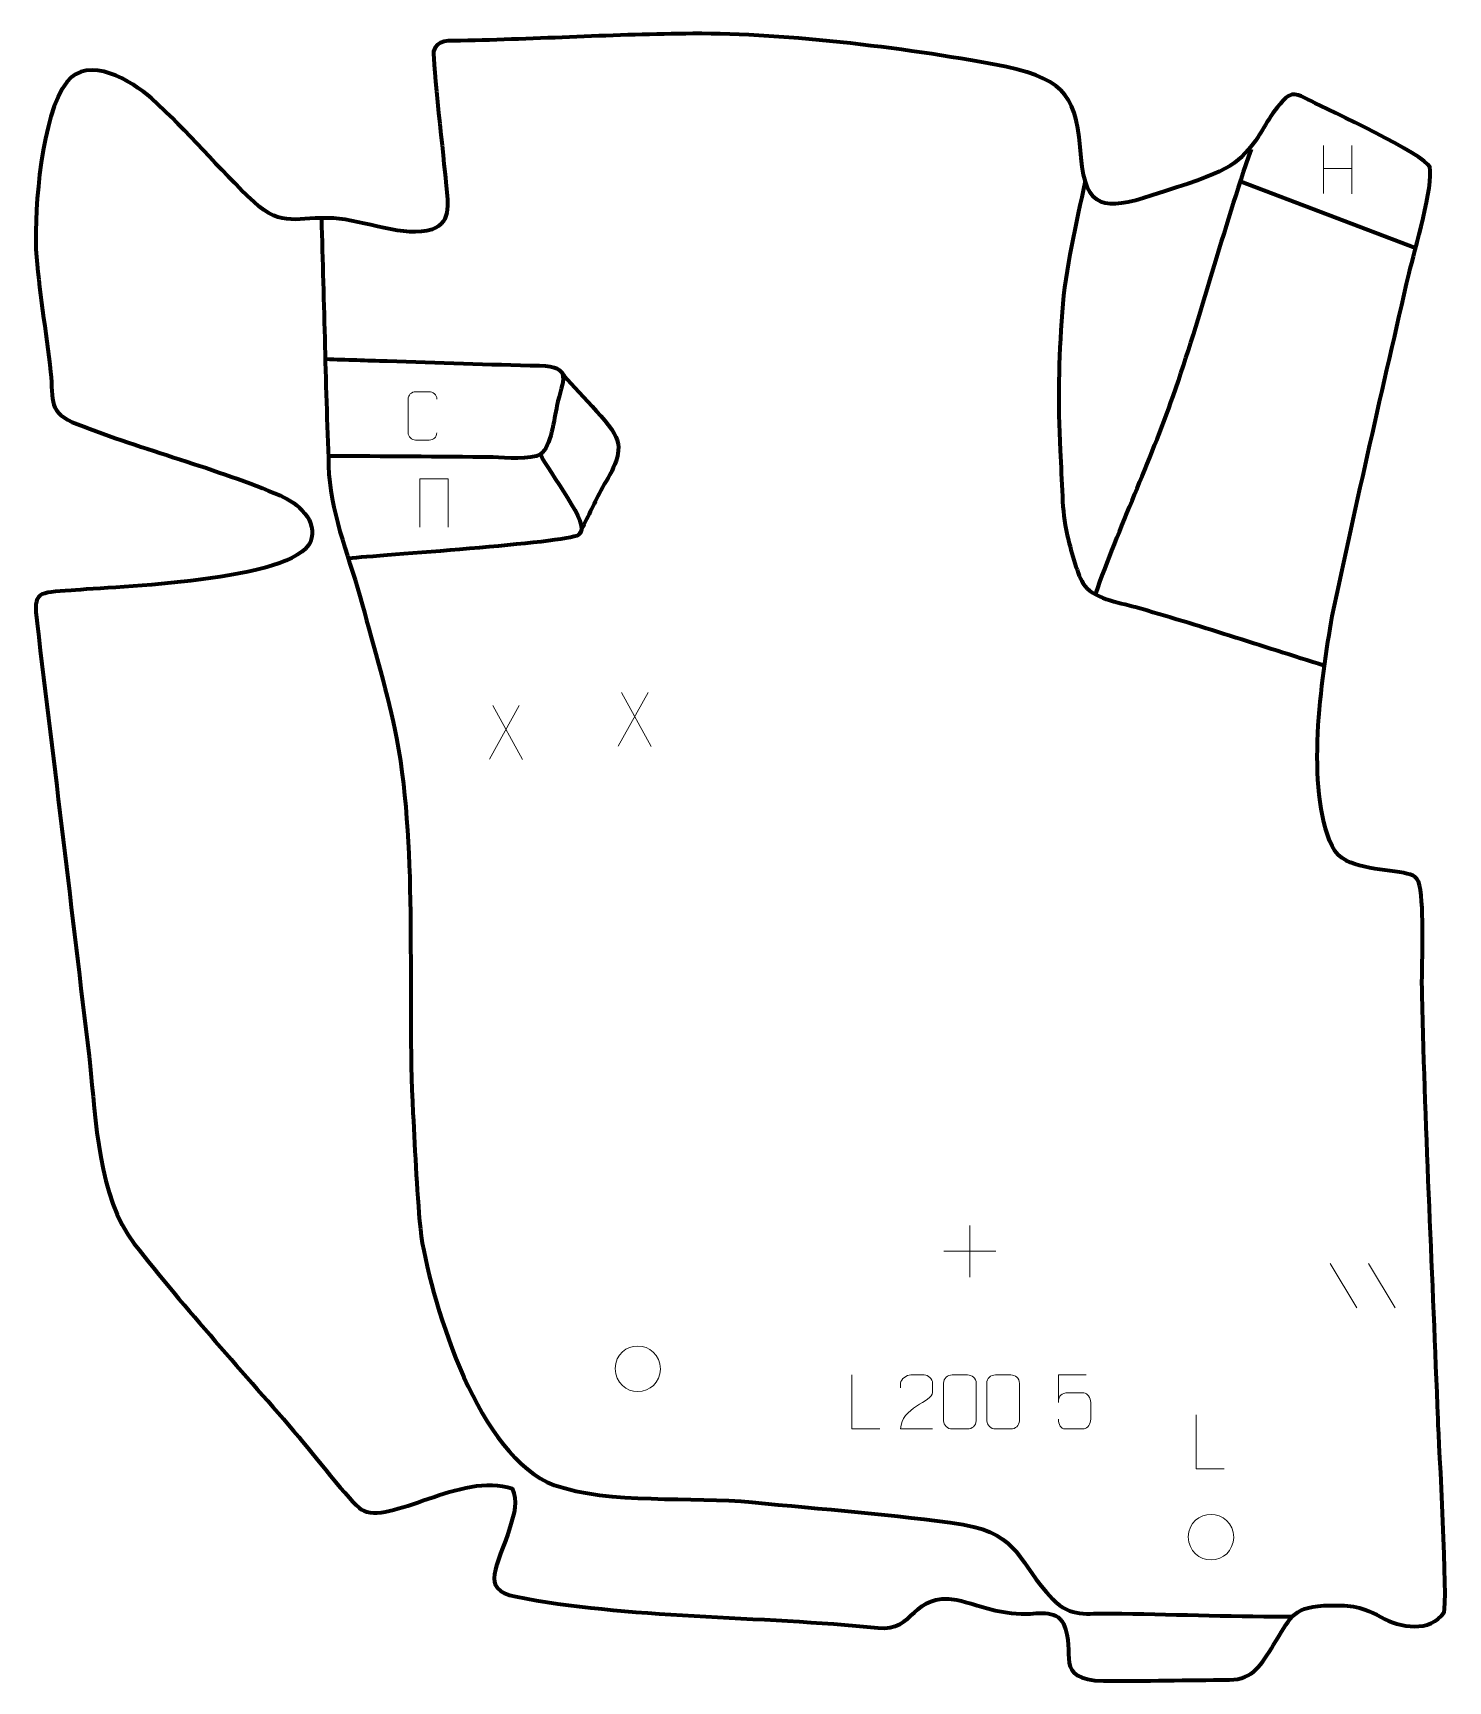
# Model space of a CAD drawing. Header units: millimetres. Extents: x -327 to 327, y -381 to 381.
import ezdxf

# ---------------------------------------------------------------- set-up
doc = ezdxf.new("R2010")
doc.units = ezdxf.units.MM
doc.header["$MEASUREMENT"] = 0
for name, color, linetype in [('layer 1', 7, 'Continuous'), ('layer 2', 7, 'Continuous'), ('layer 3', 7, 'Continuous')]:
    doc.layers.add(name, color=color, linetype=linetype)

msp = doc.modelspace()

# ---------------------------------------------------------------- linework, layer by layer
at = {"layer": 'layer 1', "color": 250, "lineweight": 9}
for points in [[(269.5615, 329.1796), (269.5615, 329.1796), (269.5615, 306.9869), (269.5615, 306.9869)], [(282.6772, 329.1796), (282.6772, 329.1796), (282.6772, 306.8293), (282.6772, 306.8293)], [(269.579, 318.5372), (269.579, 318.5372), (282.6772, 318.5372), (282.6772, 318.5372)], [(-42.6899, 76.2507), (-42.6899, 76.2507), (-56.4305, 51.3549), (-56.4305, 51.3549)], [(-54.9759, 76.2507), (-54.9759, 76.2507), (-41.2353, 51.2972), (-41.2353, 51.2972)], [(-102.1875, 70.2046), (-102.1875, 70.2046), (-115.9281, 45.3088), (-115.9281, 45.3088)], [(-114.4735, 70.2046), (-114.4735, 70.2046), (-100.7329, 45.2511), (-100.7329, 45.2511)], [(106.0017, -170.1979), (106.0017, -170.1979), (106.0017, -194.1758), (106.0017, -194.1758)], [(94.0128, -182.1869), (94.0128, -182.1869), (117.9907, -182.1869), (117.9907, -182.1869)], [(272.5898, -187.7897), (272.5898, -187.7897), (284.9541, -208.334), (284.9541, -208.334)], [(290.3197, -187.7897), (290.3197, -187.7897), (302.684, -208.334), (302.684, -208.334)]]:
    msp.add_open_spline(points, degree=3, dxfattribs=at)
for points, knots in [([(-140.2916, 196.3492), (-140.4168, 194.2682), (-141.919, 192.943), (-143.8427, 192.9333), (-143.8427, 192.9333), (-145.9313, 192.9336), (-148.0199, 192.9336), (-150.1082, 192.9333), (-150.1082, 192.9333), (-151.8324, 192.8389), (-153.5988, 194.5268), (-153.5888, 196.3336), (-153.5888, 196.3336), (-153.5884, 201.5018), (-153.5884, 206.6695), (-153.5888, 211.8369), (-153.5888, 211.8369), (-153.585, 213.752), (-152.0205, 215.2919), (-150.0926, 215.2798), (-150.0926, 215.2798), (-148.0096, 215.2798), (-145.9261, 215.2798), (-143.8427, 215.2798), (-143.8427, 215.2798), (-142.0992, 215.3116), (-140.3155, 213.9757), (-140.2916, 211.7923)], [0, 0, 0, 0, 0.125, 0.125, 0.125, 0.125, 0.25, 0.25, 0.25, 0.25, 0.375, 0.375, 0.375, 0.375, 0.5, 0.5, 0.5, 0.5, 0.625, 0.625, 0.625, 0.625, 0.75, 0.75, 0.75, 0.75, 1, 1, 1, 1]), ([(-148.2077, 152.7131), (-148.2077, 152.7131), (-148.2077, 175.0634), (-148.2077, 175.0634), (-148.2077, 175.0634), (-148.2077, 175.0634), (-135.0894, 175.0634), (-135.0894, 175.0634), (-135.0894, 175.0634), (-135.0894, 175.0634), (-135.0894, 152.7131), (-135.0894, 152.7131)], [0, 0, 0, 0, 0.25, 0.25, 0.25, 0.25, 0.5, 0.5, 0.5, 0.5, 1, 1, 1, 1]), ([(-57.9021, -236.4183), (-57.8314, -229.7779), (-52.5574, -225.9319), (-47.4021, -226.0289), (-47.4021, -226.0289), (-42.2468, -225.9319), (-36.9728, -229.9953), (-36.9021, -236.6357), (-36.9021, -236.6357), (-37.2723, -242.965), (-41.7142, -246.9957), (-47.4021, -247.0251), (-47.4021, -247.0251), (-52.5574, -247.1221), (-57.8314, -243.0587), (-57.9021, -236.4183)], [0, 0, 0, 0, 0.2, 0.2, 0.2, 0.2, 0.4, 0.4, 0.4, 0.4, 0.6, 0.6, 0.6, 0.6, 1, 1, 1, 1]), ([(64.3976, -264.3254), (64.3976, -264.3254), (51.4485, -264.3254), (51.4485, -264.3254), (51.4485, -264.3254), (51.4485, -264.3254), (51.4485, -239.3718), (51.4485, -239.3718)], [0, 0, 0, 0, 0.33333333, 0.33333333, 0.33333333, 0.33333333, 1, 1, 1, 1]), ([(88.8199, -264.3357), (83.9055, -264.3354), (78.9911, -264.3354), (74.077, -264.3357), (74.077, -264.3357), (74.077, -254.4034), (88.728, -251.7622), (88.8199, -247.4519), (88.8199, -247.4519), (88.8196, -246.0278), (88.8196, -244.6041), (88.8199, -243.1808), (88.8199, -243.1808), (88.803, -241.1037), (86.6802, -239.3789), (85.0092, -239.3616), (85.0092, -239.3616), (82.936, -239.362), (80.8631, -239.362), (78.7907, -239.3616), (78.7907, -239.3616), (76.9686, -239.3451), (74.1439, -241.1372), (74.077, -243.2308), (74.077, -243.2308), (74.077, -243.2308), (74.077, -245.2856), (74.077, -245.2856)], [0, 0, 0, 0, 0.125, 0.125, 0.125, 0.125, 0.25, 0.25, 0.25, 0.25, 0.375, 0.375, 0.375, 0.375, 0.5, 0.5, 0.5, 0.5, 0.625, 0.625, 0.625, 0.625, 0.75, 0.75, 0.75, 0.75, 1, 1, 1, 1]), ([(97.8678, -239.3493), (100.2339, -239.3493), (102.6004, -239.3493), (104.9669, -239.3493), (104.9669, -239.3493), (106.9474, -239.3137), (108.9734, -240.808), (109.0005, -243.2501), (109.0005, -243.2501), (109.0001, -249.0075), (109.0001, -254.7653), (109.0005, -260.5235), (109.0005, -260.5235), (108.8584, -262.8511), (107.152, -264.3334), (104.9669, -264.3442), (104.9669, -264.3442), (102.5945, -264.3438), (100.2221, -264.3438), (97.8501, -264.3442), (97.8501, -264.3442), (95.8916, -264.4498), (93.8852, -262.5619), (93.8966, -260.5409), (93.8966, -260.5409), (93.897, -254.7603), (93.897, -248.98), (93.8966, -243.2002), (93.8966, -243.2002), (93.9009, -241.0582), (95.678, -239.3357), (97.8678, -239.3493)], [0, 0, 0, 0, 0.11111111, 0.11111111, 0.11111111, 0.11111111, 0.22222222, 0.22222222, 0.22222222, 0.22222222, 0.33333333, 0.33333333, 0.33333333, 0.33333333, 0.44444444, 0.44444444, 0.44444444, 0.44444444, 0.55555556, 0.55555556, 0.55555556, 0.55555556, 0.66666667, 0.66666667, 0.66666667, 0.66666667, 0.77777778, 0.77777778, 0.77777778, 0.77777778, 1, 1, 1, 1]), ([(117.8678, -239.3493), (120.2339, -239.3493), (122.6004, -239.3493), (124.9669, -239.3493), (124.9669, -239.3493), (126.9474, -239.3137), (128.9734, -240.808), (129.0005, -243.2501), (129.0005, -243.2501), (129.0001, -249.0075), (129.0001, -254.7653), (129.0005, -260.5235), (129.0005, -260.5235), (128.8584, -262.8511), (127.152, -264.3334), (124.9669, -264.3442), (124.9669, -264.3442), (122.5945, -264.3438), (120.2221, -264.3438), (117.8501, -264.3442), (117.8501, -264.3442), (115.8916, -264.4498), (113.8852, -262.5619), (113.8966, -260.5409), (113.8966, -260.5409), (113.897, -254.7603), (113.897, -248.98), (113.8966, -243.2002), (113.8966, -243.2002), (113.9009, -241.0582), (115.678, -239.3357), (117.8678, -239.3493)], [0, 0, 0, 0, 0.11111111, 0.11111111, 0.11111111, 0.11111111, 0.22222222, 0.22222222, 0.22222222, 0.22222222, 0.33333333, 0.33333333, 0.33333333, 0.33333333, 0.44444444, 0.44444444, 0.44444444, 0.44444444, 0.55555556, 0.55555556, 0.55555556, 0.55555556, 0.66666667, 0.66666667, 0.66666667, 0.66666667, 0.77777778, 0.77777778, 0.77777778, 0.77777778, 1, 1, 1, 1]), ([(159.8426, -239.3938), (159.8426, -239.3938), (146.9909, -239.3938), (146.9909, -239.3938), (146.9909, -239.3938), (146.9912, -243.6244), (146.9912, -247.8553), (146.9909, -252.0865), (146.9909, -252.0865), (146.9906, -248.7764), (148.6216, -247.7046), (151.4336, -247.6441), (151.4336, -247.6441), (153.8732, -247.6438), (156.3127, -247.6438), (158.7519, -247.6441), (158.7519, -247.6441), (160.4017, -247.6373), (161.8766, -250.0178), (161.9051, -252.0865), (161.9051, -252.0865), (161.9048, -254.6738), (161.9048, -257.2614), (161.9051, -259.8491), (161.9051, -259.8491), (161.9513, -261.8085), (160.4519, -264.2448), (158.826, -264.3033), (158.826, -264.3033), (156.8695, -264.303), (151.9745, -264.303), (150.0175, -264.3033), (150.0175, -264.3033), (148.172, -264.3121), (147.0649, -262.3473), (147.0441, -259.7962)], [0, 0, 0, 0, 0.1, 0.1, 0.1, 0.1, 0.2, 0.2, 0.2, 0.2, 0.3, 0.3, 0.3, 0.3, 0.4, 0.4, 0.4, 0.4, 0.5, 0.5, 0.5, 0.5, 0.6, 0.6, 0.6, 0.6, 0.7, 0.7, 0.7, 0.7, 0.8, 0.8, 0.8, 0.8, 1, 1, 1, 1]), ([(223.6014, -282.7285), (223.6014, -282.7285), (210.6523, -282.7285), (210.6523, -282.7285), (210.6523, -282.7285), (210.6523, -282.7285), (210.6523, -257.7749), (210.6523, -257.7749)], [0, 0, 0, 0, 0.33333333, 0.33333333, 0.33333333, 0.33333333, 1, 1, 1, 1]), ([(207.0327, -314.2648), (207.1034, -307.6244), (212.3774, -303.7784), (217.5327, -303.8754), (217.5327, -303.8754), (222.688, -303.7784), (227.962, -307.8418), (228.0327, -314.4822), (228.0327, -314.4822), (227.6625, -320.8115), (223.2206, -324.8422), (217.5327, -324.8716), (217.5327, -324.8716), (212.3774, -324.9686), (207.1034, -320.9052), (207.0327, -314.2648)], [0, 0, 0, 0, 0.2, 0.2, 0.2, 0.2, 0.4, 0.4, 0.4, 0.4, 0.6, 0.6, 0.6, 0.6, 1, 1, 1, 1])]:
    msp.add_open_spline(points, degree=3, knots=knots, dxfattribs=at)
at = {"layer": 'layer 2', "color": 20, "lineweight": 158}
msp.add_open_spline([(-129.3413, 377.5947), (-93.6031, 378.2985), (-57.5418, 380.6346), (-21.9125, 380.8863), (-21.9125, 380.8863), (21.6642, 381.1943), (80.1548, 373.7905), (123.05, 365.5547), (123.05, 365.5547), (151.2345, 359.1306), (155.3092, 351.3463), (157.4664, 323.4623), (157.4664, 323.4623), (159.6472, 299.4244), (168.6006, 299.1315), (190.0087, 305.958), (190.0087, 305.958), (225.5337, 317.286), (229.2055, 319.5024), (238.0393, 331.2985), (238.0393, 331.2985), (241.4627, 335.8699), (244.4635, 343.4053), (252.1796, 351.1944), (252.1796, 351.1944), (255.558, 354.6047), (259.7547, 351.6177), (263.6924, 349.745), (263.6924, 349.745), (271.6837, 345.7757), (316.8745, 324.5596), (318.586, 319.2328), (318.586, 319.2328), (320.588, 310.8137), (311.5265, 280.7052), (309.0866, 270.1002), (309.0866, 270.1002), (296.9821, 217.4247), (284.7036, 164.3635), (273.5762, 111.4923), (273.5762, 111.4923), (268.4266, 82.0328), (261.0125, 32.1976), (273.4617, 5.1446), (273.4617, 5.1446), (276.3936, -1.2266), (282.8996, -2.9883), (288.217, -4.267), (288.217, -4.267), (295.086, -5.9188), (301.1055, -6.0855), (306.7052, -7.2454), (306.7052, -7.2454), (311.0285, -8.1409), (313.4051, -8.4496), (314.3066, -15.0166), (314.3066, -15.0166), (316.2186, -28.9454), (314.7428, -48.7934), (315.0878, -63.6355), (315.0878, -63.6355), (316.654, -128.8712), (320.0167, -194.4906), (322.4593, -259.7612), (322.4593, -259.7612), (322.9282, -270.705), (327.0664, -345.5449), (325.2306, -349.0402), (325.2306, -349.0402), (319.0448, -358.8208), (304.7761, -356.1235), (296.1317, -351.4279), (296.1317, -351.4279), (284.6928, -345.2626), (282.4058, -346.0846), (269.5979, -345.9887), (269.5979, -345.9887), (254.5409, -346.9233), (254.0683, -352.2941), (246.467, -364.2417), (246.467, -364.2417), (240.6884, -373.2097), (237.2383, -380.2127), (226.0081, -380.3669), (226.0081, -380.3669), (206.6086, -380.4759), (187.1949, -380.9137), (167.7991, -380.892), (167.7991, -380.892), (144.0498, -380.2099), (155.6446, -367.8013), (149.2735, -354.4926), (149.2735, -354.4926), (145.8206, -347.2799), (136.9035, -350.1114), (129.7411, -349.8695), (129.7411, -349.8695), (117.2014, -349.2413), (111.3212, -345.9703), (99.996, -343.4002), (99.996, -343.4002), (79.1496, -339.6724), (80.9338, -358.2356), (63.4832, -356.3736), (63.4832, -356.3736), (10.0045, -350.667), (-53.6697, -351.976), (-103.7644, -341.8647), (-103.7644, -341.8647), (-121.0388, -338.3777), (-112.0675, -328.2944), (-106.3962, -309.5129), (-106.3962, -309.5129), (-104.6828, -303.8387), (-102.7469, -297.4776), (-105.4435, -291.8895), (-105.4435, -291.8895), (-128.8176, -283.7589), (-162.4998, -309.4692), (-175.2014, -301.6083), (-175.2014, -301.6083), (-179.6565, -298.8511), (-198.9831, -274.0105), (-204.133, -267.9555), (-204.133, -267.9555), (-229.2276, -238.5818), (-256.5017, -209.0008), (-280.1855, -178.6874), (-280.1855, -178.6874), (-296.9451, -157.2364), (-297.8808, -121.1877), (-300.7285, -94.9344), (-300.7285, -94.9344), (-300.7285, -94.9344), (-300.8947, -93.4335), (-300.8947, -93.4335), (-300.8947, -93.4335), (-300.8947, -93.4335), (-301.0686, -91.9377), (-301.0686, -91.9377), (-301.0686, -91.9377), (-308.9414, -25.2308), (-316.9813, 41.4479), (-325.0918, 108.1261), (-325.0918, 108.1261), (-326.9657, 123.5326), (-324.6988, 122.087), (-309.2759, 123.4383), (-309.2759, 123.4383), (-289.6807, 125.0297), (-206.1051, 127.6937), (-198.7672, 145.9394), (-198.7672, 145.9394), (-194.8931, 155.5723), (-204.7888, 163.9045), (-212.6038, 167.2622), (-212.6038, 167.2622), (-241.3777, 179.6248), (-276.2027, 188.4608), (-306.3662, 200.2475), (-306.3662, 200.2475), (-320.4573, 205.7811), (-317.3579, 210.6781), (-318.819, 224.4453), (-318.819, 224.4453), (-320.8857, 242.9707), (-324.3291, 262.8241), (-325.6383, 281.1644), (-325.6383, 281.1644), (-326.1751, 300.7534), (-323.2243, 342.9799), (-311.3093, 358.5134), (-311.3093, 358.5134), (-301.4663, 371.3458), (-281.1662, 358.8373), (-272.1968, 351.0372), (-272.1968, 351.0372), (-255.3191, 335.7799), (-241.2191, 318.2322), (-224.7952, 303.0617), (-224.7952, 303.0617), (-211.4538, 290.7385), (-204.7912, 296.493), (-188.06, 295.5087), (-188.06, 295.5087), (-174.2961, 294.699), (-154.7875, 286.1485), (-142.5078, 290.3557), (-142.5078, 290.3557), (-133.0286, 293.6035), (-135.3652, 304.3408), (-136.1182, 312.136), (-136.1182, 312.136), (-136.9362, 320.6029), (-142.3413, 369.2988), (-141.7684, 372.5494), (-141.7684, 372.5494), (-140.745, 378.3566), (-134.0012, 377.5324), (-129.3413, 377.5947)], degree=3, knots=[0, 0, 0, 0, 0.01960784, 0.01960784, 0.01960784, 0.01960784, 0.03921569, 0.03921569, 0.03921569, 0.03921569, 0.05882353, 0.05882353, 0.05882353, 0.05882353, 0.07843137, 0.07843137, 0.07843137, 0.07843137, 0.09803922, 0.09803922, 0.09803922, 0.09803922, 0.11764706, 0.11764706, 0.11764706, 0.11764706, 0.1372549, 0.1372549, 0.1372549, 0.1372549, 0.15686275, 0.15686275, 0.15686275, 0.15686275, 0.17647059, 0.17647059, 0.17647059, 0.17647059, 0.19607843, 0.19607843, 0.19607843, 0.19607843, 0.21568627, 0.21568627, 0.21568627, 0.21568627, 0.23529412, 0.23529412, 0.23529412, 0.23529412, 0.25490196, 0.25490196, 0.25490196, 0.25490196, 0.2745098, 0.2745098, 0.2745098, 0.2745098, 0.29411765, 0.29411765, 0.29411765, 0.29411765, 0.31372549, 0.31372549, 0.31372549, 0.31372549, 0.33333333, 0.33333333, 0.33333333, 0.33333333, 0.35294118, 0.35294118, 0.35294118, 0.35294118, 0.37254902, 0.37254902, 0.37254902, 0.37254902, 0.39215686, 0.39215686, 0.39215686, 0.39215686, 0.41176471, 0.41176471, 0.41176471, 0.41176471, 0.43137255, 0.43137255, 0.43137255, 0.43137255, 0.45098039, 0.45098039, 0.45098039, 0.45098039, 0.47058824, 0.47058824, 0.47058824, 0.47058824, 0.49019608, 0.49019608, 0.49019608, 0.49019608, 0.50980392, 0.50980392, 0.50980392, 0.50980392, 0.52941176, 0.52941176, 0.52941176, 0.52941176, 0.54901961, 0.54901961, 0.54901961, 0.54901961, 0.56862745, 0.56862745, 0.56862745, 0.56862745, 0.58823529, 0.58823529, 0.58823529, 0.58823529, 0.60784314, 0.60784314, 0.60784314, 0.60784314, 0.62745098, 0.62745098, 0.62745098, 0.62745098, 0.64705882, 0.64705882, 0.64705882, 0.64705882, 0.66666667, 0.66666667, 0.66666667, 0.66666667, 0.68627451, 0.68627451, 0.68627451, 0.68627451, 0.70588235, 0.70588235, 0.70588235, 0.70588235, 0.7254902, 0.7254902, 0.7254902, 0.7254902, 0.74509804, 0.74509804, 0.74509804, 0.74509804, 0.76470588, 0.76470588, 0.76470588, 0.76470588, 0.78431373, 0.78431373, 0.78431373, 0.78431373, 0.80392157, 0.80392157, 0.80392157, 0.80392157, 0.82352941, 0.82352941, 0.82352941, 0.82352941, 0.84313725, 0.84313725, 0.84313725, 0.84313725, 0.8627451, 0.8627451, 0.8627451, 0.8627451, 0.88235294, 0.88235294, 0.88235294, 0.88235294, 0.90196078, 0.90196078, 0.90196078, 0.90196078, 0.92156863, 0.92156863, 0.92156863, 0.92156863, 0.94117647, 0.94117647, 0.94117647, 0.94117647, 0.96078431, 0.96078431, 0.96078431, 0.96078431, 1, 1, 1, 1], dxfattribs=at)
at = {"layer": 'layer 2', "color": 187, "lineweight": 158}
msp.add_open_spline([(230.9664, 312.5842), (230.9664, 312.5842), (312.0987, 281.8985), (312.0987, 281.8985)], degree=3, dxfattribs=at)
for points, knots in [([(-191.6797, 230.4468), (-182.2111, 230.1346), (-172.7425, 229.8223), (-163.2739, 229.5102), (-163.2739, 229.5102), (-139.7612, 228.7314), (-116.3518, 227.9146), (-92.8262, 227.3837), (-92.8262, 227.3837), (-77.2889, 227.0329), (-82.2388, 220.6502), (-84.8229, 208.729), (-84.8229, 208.729), (-86.0955, 202.8582), (-87.4577, 189.7901), (-92.4162, 186.483), (-92.4162, 186.483), (-96.9222, 183.4776), (-108.3852, 184.9161), (-114.197, 184.9844), (-114.197, 184.9844), (-139.5663, 185.2827), (-164.9427, 185.3633), (-190.3136, 185.5594)], [0, 0, 0, 0, 0.14285714, 0.14285714, 0.14285714, 0.14285714, 0.28571429, 0.28571429, 0.28571429, 0.28571429, 0.42857143, 0.42857143, 0.42857143, 0.42857143, 0.57142857, 0.57142857, 0.57142857, 0.57142857, 0.71428571, 0.71428571, 0.71428571, 0.71428571, 1, 1, 1, 1]), ([(-82.5969, 224.1773), (-76.8616, 216.6377), (-59.1773, 200.5273), (-56.9074, 192.8544), (-56.9074, 192.8544), (-54.4004, 184.3796), (-61.4718, 175.7271), (-65.2994, 168.1243), (-65.2994, 168.1243), (-68.457, 161.8525), (-71.5008, 155.5027), (-74.6014, 149.1998)], [0, 0, 0, 0, 0.25, 0.25, 0.25, 0.25, 0.5, 0.5, 0.5, 0.5, 1, 1, 1, 1]), ([(-180.8437, 138.3665), (-167.0148, 139.7953), (-81.4437, 145.4076), (-74.6014, 149.1998), (-74.6014, 149.1998), (-68.0621, 152.824), (-88.8812, 178.4816), (-92.4162, 186.483)], [0, 0, 0, 0, 0.33333333, 0.33333333, 0.33333333, 0.33333333, 1, 1, 1, 1])]:
    msp.add_open_spline(points, degree=3, knots=knots, dxfattribs=at)
at = {"layer": 'layer 3', "color": 187, "lineweight": 158}
for points, knots in [([(164.1128, 121.4867), (175.1077, 152.9155), (189.3524, 182.8267), (200.0082, 213.2858), (200.0082, 213.2858), (213.1569, 250.871), (223.0441, 289.9391), (236.193, 327.5243)], [0, 0, 0, 0, 0.33333333, 0.33333333, 0.33333333, 0.33333333, 1, 1, 1, 1]), ([(159.2952, 312.8283), (155.3045, 292.9168), (150.0844, 272.3696), (148.677, 252.146), (148.677, 252.146), (147.0951, 229.4165), (146.6538, 210.8653), (147.8029, 188.0813), (147.8029, 188.0813), (148.1589, 181.0231), (148.5093, 173.9711), (148.8257, 166.9108), (148.8257, 166.9108), (149.108, 160.5113), (149.6313, 155.2776), (151.036, 149.0008), (151.036, 149.0008), (152.4712, 142.9663), (155.336, 132.0287), (158.3097, 126.7279), (158.3097, 126.7279), (162.7902, 119.615), (174.6094, 117.9992), (182.4936, 115.7662), (182.4936, 115.7662), (211.5264, 107.5435), (241.0532, 97.7111), (269.9754, 88.7659)], [0, 0, 0, 0, 0.125, 0.125, 0.125, 0.125, 0.25, 0.25, 0.25, 0.25, 0.375, 0.375, 0.375, 0.375, 0.5, 0.5, 0.5, 0.5, 0.625, 0.625, 0.625, 0.625, 0.75, 0.75, 0.75, 0.75, 1, 1, 1, 1]), ([(-193.6631, 295.6151), (-192.4665, 256.2215), (-191.7125, 216.5302), (-190.1699, 177.1896), (-190.1699, 177.1896), (-188.7183, 156.7786), (-180.2112, 136.9417), (-174.8162, 117.122), (-174.8162, 117.122), (-169.3995, 97.2245), (-162.9816, 75.1661), (-158.8787, 55.1148), (-158.8787, 55.1148), (-148.7956, -0.4294), (-154.3617, -61.3938), (-151.3401, -118.188), (-151.3401, -118.188), (-150.3519, -136.6852), (-149.4958, -156.8709), (-147.5795, -175.1913), (-147.5795, -175.1913), (-141.9575, -208.9142), (-120.8683, -277.1355), (-86.0056, -290.2637), (-86.0056, -290.2637), (-61.2353, -299.208), (-21.8598, -295.503), (5.4493, -298.2018), (5.4493, -298.2018), (37.4586, -301.3591), (71.2776, -303.9209), (102.9717, -308.5128), (102.9717, -308.5128), (130.0474, -313.5971), (127.7411, -325.8044), (144.4251, -343.0389), (144.4251, -343.0389), (152.8954, -351.7887), (159.7226, -349.4329), (171.2589, -349.6127), (171.2589, -349.6127), (198.3336, -350.0347), (224.9901, -351.0183), (252.1637, -351.103), (252.1637, -351.103), (252.1637, -351.103), (255.1112, -351.1122), (255.1112, -351.1122)], [0, 0, 0, 0, 0.07692308, 0.07692308, 0.07692308, 0.07692308, 0.15384615, 0.15384615, 0.15384615, 0.15384615, 0.23076923, 0.23076923, 0.23076923, 0.23076923, 0.30769231, 0.30769231, 0.30769231, 0.30769231, 0.38461538, 0.38461538, 0.38461538, 0.38461538, 0.46153846, 0.46153846, 0.46153846, 0.46153846, 0.53846154, 0.53846154, 0.53846154, 0.53846154, 0.61538462, 0.61538462, 0.61538462, 0.61538462, 0.69230769, 0.69230769, 0.69230769, 0.69230769, 0.76923077, 0.76923077, 0.76923077, 0.76923077, 0.84615385, 0.84615385, 0.84615385, 0.84615385, 1, 1, 1, 1])]:
    msp.add_open_spline(points, degree=3, knots=knots, dxfattribs=at)

doc.saveas('drawing.dxf')
